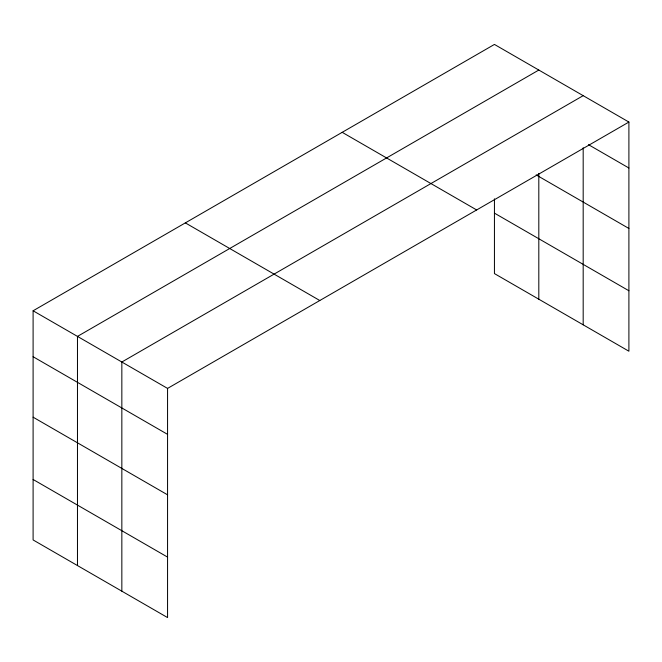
<?xml version="1.0" encoding="UTF-8"?>
<svg xmlns="http://www.w3.org/2000/svg" width="662" height="662" viewBox="0 0 662 662"><rect width="100%" height="100%" fill="white"/><g stroke="black" fill="none" stroke-linecap="round" stroke-linejoin="round"><path stroke-width="0.99" d="M33.1 310.784L167.56 388.412L167.56 617.572L33.1 539.944L33.1 310.784L494.44 44.428L628.9 122.056L628.9 351.216L494.44 273.588L494.44 198.832M538.81 70.048L77.471 336.404L77.471 565.555M583.181 95.667L121.841 362.015L121.841 591.174M167.56 388.412L628.9 122.056M588.46 144.655L628.9 168.007M536.154 174.917L628.9 228.464M494.44 213.131L628.9 290.759M342.196 132.326L476.657 209.953M185.343 222.887L319.804 300.515M33.1 356.727L167.56 434.355M33.1 417.184L167.56 494.82M33.1 479.478L167.56 557.106M583.181 147.758L583.181 324.827M538.81 173.378L538.81 299.207"/></g></svg>
